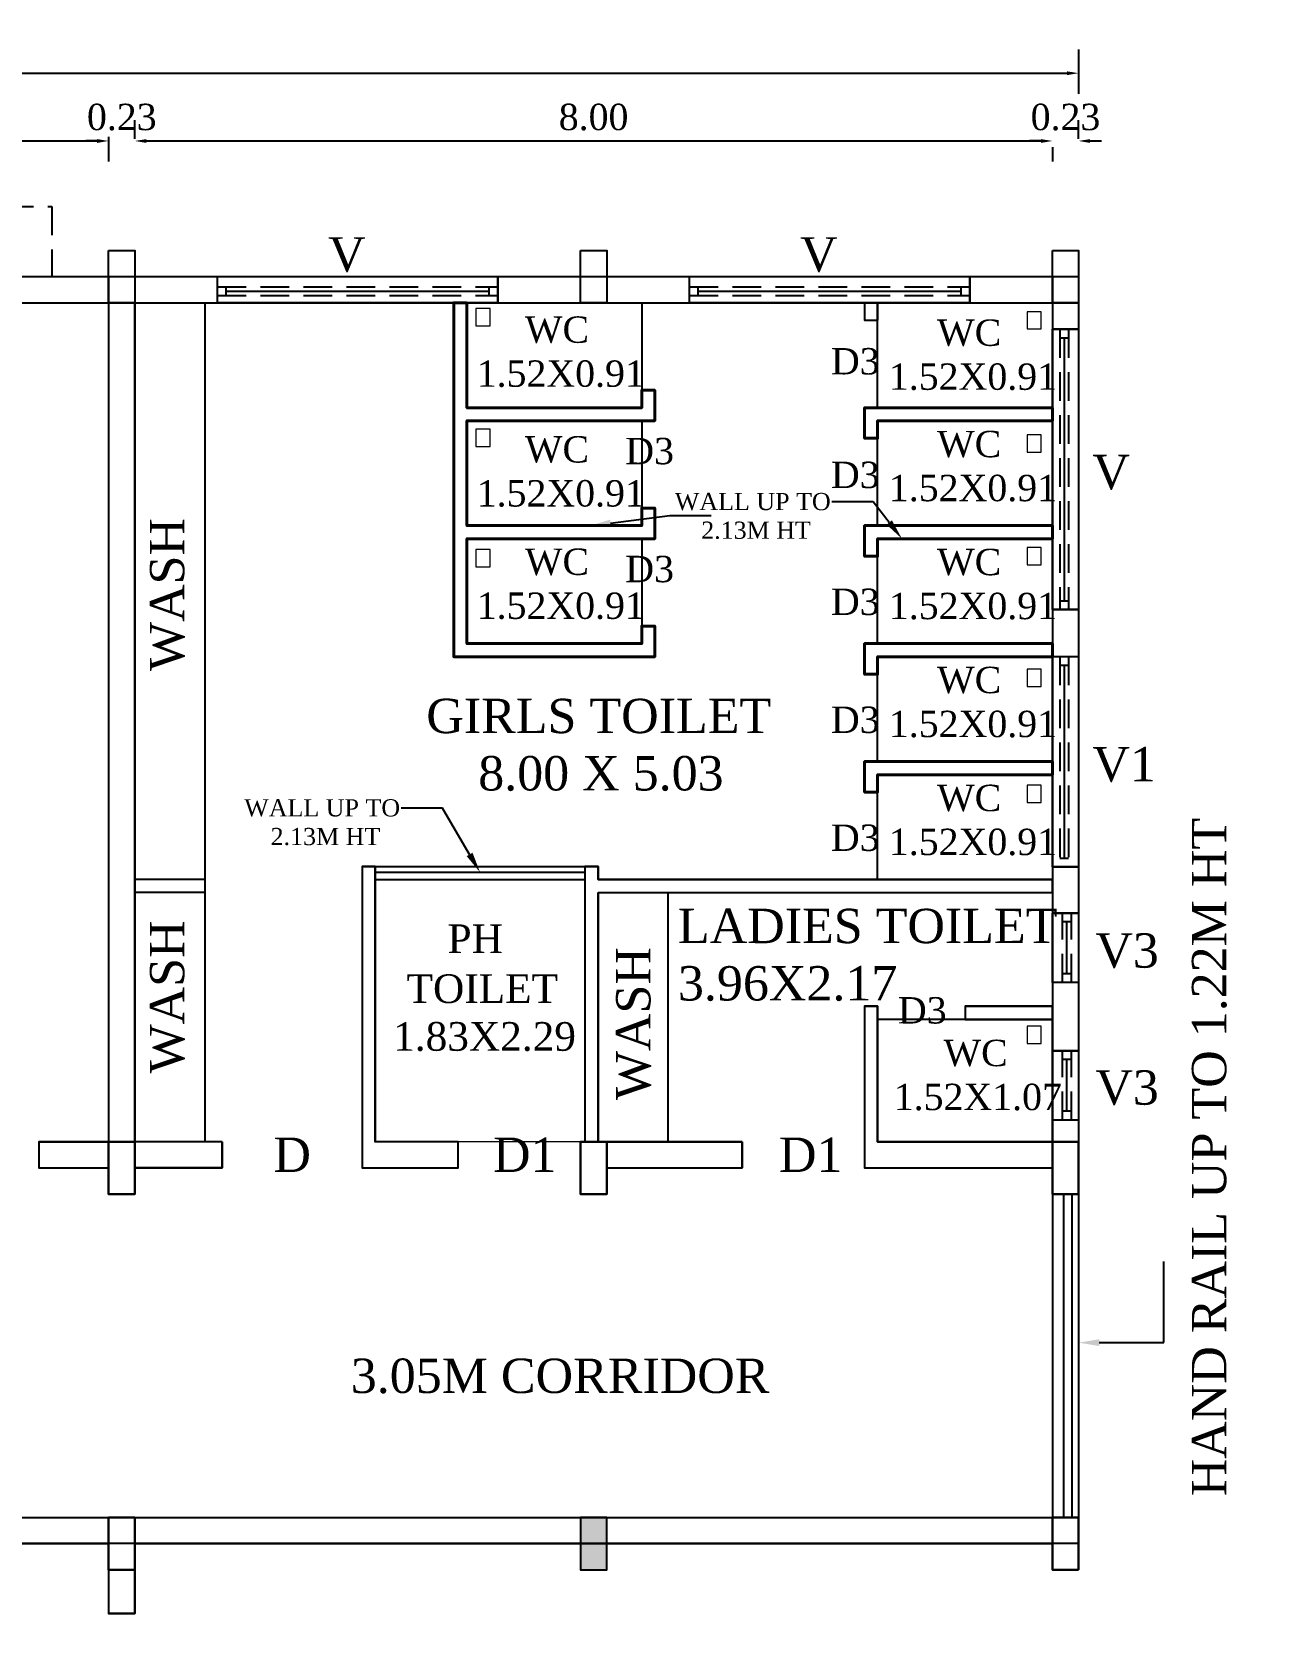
# Model space of a CAD drawing. Header units: metres. Extents: x 3616 to 3987, y 1122 to 1251.
# Drawn here: x 3849.4 to 3860.15, y 1193.29 to 1207.31 of the extents above; entities that cross this region are included whole.
import ezdxf
from ezdxf import colors
from ezdxf.entities.mleader import LeaderData, LeaderLine
from ezdxf.math import Vec2, Vec3

# ---------------------------------------------------------------- set-up
doc = ezdxf.new("R2010")
doc.units = ezdxf.units.M
doc.linetypes.add('DASHED2', pattern=[0.375, 0.25, -0.125])
doc.layers.add('BLK_1_FLR_1_BLT_UP_AREA', color=26, linetype='Continuous')
doc.layers.add('BLK_1_FLR_1_WATER_CLOSET', color=213, linetype='Continuous')
doc.layers.add('BLK_1_FLR_1_SP_WC', color=233, linetype='Continuous', lineweight=5)
doc.layers.add('BLK_1_FLR_1_WASH', color=243, linetype='Continuous', lineweight=5)
doc.styles.add('ANAND', font='times.ttf')
doc.styles.get("Standard").update_dxf_attribs({"font": 'arial.ttf'})
doc.dimstyles.new('V1', dxfattribs={"dimtxt": 0.23, "dimasz": 0.1, "dimexe": 0.18, "dimexo": 0.0625, "dimgap": 0.09, "dimtad": 1, "dimzin": 0, "dimdsep": 46, "dimtxsty": 'ANAND', "dimcen": 0.09, "dimadec": 0, "dimazin": 0, "dimtfac": 1, "dimtix": 1, "dimtofl": 0, "dimtmove": 2, "dimatfit": 0, "dimfxl": 0, "dimtolj": 1, "dimtzin": 0, "dimarcsym": 0})

# ---------------------------------------------------------------- blocks, each defined once
blk = doc.blocks.new('*D121')
at = {"color": 0, "lineweight": -2}
for p, q in [((3838.788, 1206.419), (3838.788, 1206.537)), ((3850.065, 1206.393), (3850.065, 1206.177)), ((3838.888, 1206.357), (3849.965, 1206.357))]:
    blk.add_line(p, q, dxfattribs=at)
at = {"color": 0}
for points in [[(3838.888, 1206.373), (3838.888, 1206.34), (3838.788, 1206.357)], [(3849.965, 1206.373), (3849.965, 1206.34), (3850.065, 1206.357)]]:
    blk.add_solid(points, dxfattribs=at)
at = {"layer": 'Defpoints', "color": 0}
for p in [(3850.065, 1206.456), (3838.788, 1206.357), (3850.065, 1206.357)]:
    blk.add_point(p, dxfattribs=at)
at = {"color": 0, "insert": (3844.426, 1206.564), "char_height": 0.23, "attachment_point": 5, "style": 'ANAND'}
blk.add_mtext('\\A1;11.28', dxfattribs=at)
blk = doc.blocks.new('*D122')
at = {"color": 0, "lineweight": -2}
for p, q in [((3850.294, 1206.375), (3850.294, 1206.537)), ((3850.065, 1206.393), (3850.065, 1206.177)), ((3849.965, 1206.357), (3849.865, 1206.357)), ((3850.394, 1206.357), (3850.494, 1206.357))]:
    blk.add_line(p, q, dxfattribs=at)
at = {"color": 0}
for points in [[(3849.965, 1206.373), (3849.965, 1206.34), (3850.065, 1206.357)], [(3850.394, 1206.373), (3850.394, 1206.34), (3850.294, 1206.357)]]:
    blk.add_solid(points, dxfattribs=at)
at = {"layer": 'Defpoints', "color": 0}
for p in [(3850.065, 1206.456), (3850.294, 1206.357), (3850.294, 1206.312)]:
    blk.add_point(p, dxfattribs=at)
at = {"color": 0, "insert": (3850.18, 1206.564), "char_height": 0.23, "attachment_point": 5, "style": 'ANAND'}
blk.add_mtext('\\A1;0.23', dxfattribs=at)
blk = doc.blocks.new('*D123')
at = {"color": 0, "lineweight": -2}
for p, q in [((3850.294, 1206.375), (3850.294, 1206.537)), ((3850.394, 1206.357), (3858.195, 1206.357)), ((3858.295, 1206.304), (3858.295, 1206.177))]:
    blk.add_line(p, q, dxfattribs=at)
at = {"color": 0}
for points in [[(3850.394, 1206.373), (3850.394, 1206.34), (3850.294, 1206.357)], [(3858.195, 1206.373), (3858.195, 1206.34), (3858.295, 1206.357)]]:
    blk.add_solid(points, dxfattribs=at)
at = {"layer": 'Defpoints', "color": 0}
for p in [(3850.294, 1206.312), (3858.295, 1206.366), (3858.295, 1206.357)]:
    blk.add_point(p, dxfattribs=at)
at = {"color": 0, "insert": (3854.294, 1206.564), "char_height": 0.23, "attachment_point": 5, "style": 'ANAND'}
blk.add_mtext('\\A1;8.00', dxfattribs=at)
blk = doc.blocks.new('*D124')
at = {"color": 0, "lineweight": -2}
for p, q in [((3858.523, 1206.375), (3858.523, 1206.537)), ((3858.195, 1206.357), (3858.095, 1206.357)), ((3858.295, 1206.304), (3858.295, 1206.177)), ((3858.623, 1206.357), (3858.723, 1206.357))]:
    blk.add_line(p, q, dxfattribs=at)
at = {"color": 0}
for points in [[(3858.195, 1206.373), (3858.195, 1206.34), (3858.295, 1206.357)], [(3858.623, 1206.373), (3858.623, 1206.34), (3858.523, 1206.357)]]:
    blk.add_solid(points, dxfattribs=at)
at = {"layer": 'Defpoints', "color": 0}
for p in [(3858.295, 1206.366), (3858.523, 1206.357), (3858.523, 1206.312)]:
    blk.add_point(p, dxfattribs=at)
at = {"color": 0, "insert": (3858.409, 1206.564), "char_height": 0.23, "attachment_point": 5, "style": 'ANAND'}
blk.add_mtext('\\A1;0.23', dxfattribs=at)
blk = doc.blocks.new('*D125')
at = {"color": 0, "lineweight": -2}
for p, q in [((3830.406, 1207.155), (3830.406, 1206.768)), ((3858.523, 1207.155), (3858.523, 1206.768)), ((3830.506, 1206.948), (3858.423, 1206.948))]:
    blk.add_line(p, q, dxfattribs=at)
at = {"color": 0}
for points in [[(3830.506, 1206.964), (3830.506, 1206.931), (3830.406, 1206.948)], [(3858.423, 1206.964), (3858.423, 1206.931), (3858.523, 1206.948)]]:
    blk.add_solid(points, dxfattribs=at)
at = {"layer": 'Defpoints', "color": 0}
for p in [(3830.406, 1207.217), (3858.523, 1207.217), (3858.523, 1206.948)]:
    blk.add_point(p, dxfattribs=at)
at = {"color": 0, "insert": (3844.465, 1207.155), "char_height": 0.23, "attachment_point": 5, "style": 'ANAND'}
blk.add_mtext('\\A1;28.12', dxfattribs=at)

msp = doc.modelspace()

# ---------------------------------------------------------------- hatches: boundary and pattern name
h = msp.add_hatch(color=256)
h.dxf.hatch_style = 1
h.paths.add_polyline_path([(3854.40863, 1194.35371), (3854.18003, 1194.35371), (3854.18003, 1194.12511), (3854.40863, 1194.12511)])
h.paths.add_polyline_path([(3854.40863, 1194.12511), (3854.18003, 1194.12511), (3854.18003, 1193.89651), (3854.40863, 1193.89651)])

# ---------------------------------------------------------------- linework, layer by layer
at = {"linetype": 'DASHED2'}
for p, q in [((3846.91068, 1205.78411, -0.0324), (3849.57068, 1205.78411, -0.0324)), ((3849.57068, 1205.78411, -0.0324), (3849.57068, 1205.17411, -0.0324)), ((3851.01473, 1205.08521, -0.0324), (3853.45913, 1205.08521, -0.0324)), ((3851.01473, 1205.00901, -0.0324), (3853.45913, 1205.00901, -0.0324)), ((3855.12953, 1205.08521, -0.0324), (3857.57393, 1205.08521, -0.0324)), ((3855.12953, 1205.00901, -0.0324), (3857.57393, 1205.00901, -0.0324)), ((3858.35833, 1204.71551, -0.0324), (3858.35833, 1202.27111, -0.0324)), ((3858.43453, 1204.71551, -0.0324), (3858.43453, 1202.27111, -0.0324)), ((3858.35833, 1201.86221, -0.0324), (3858.35833, 1200.02781, -0.0324)), ((3858.43453, 1201.86221, -0.0324), (3858.43453, 1200.02781, -0.0324)), ((3858.38373, 1199.01833, -0.0324), (3858.38373, 1199.62273, -0.0324)), ((3858.45993, 1199.01833, -0.0324), (3858.45993, 1199.62273, -0.0324)), ((3858.38373, 1197.81885, -0.0324), (3858.38373, 1198.42325, -0.0324)), ((3858.45993, 1197.81885, -0.0324), (3858.45993, 1198.42325, -0.0324))]:
    msp.add_line(p, q, dxfattribs=at)
at = {"lineweight": -2}
for p, q in [((3850.06523, 1205.40271, -0.0324), (3850.29383, 1205.40271, -0.0324)), ((3850.06523, 1204.94551, -0.0324), (3850.06523, 1205.40271, -0.0324)), ((3850.29383, 1205.40271, -0.0324), (3850.29383, 1204.94551, -0.0324)), ((3854.18003, 1205.40271, -0.0324), (3854.40863, 1205.40271, -0.0324)), ((3854.18003, 1204.94551, -0.0324), (3854.18003, 1205.40271, -0.0324)), ((3854.40863, 1205.40271, -0.0324), (3854.40863, 1204.94551, -0.0324)), ((3858.29483, 1205.40271, -0.0324), (3858.52343, 1205.40271, -0.0324)), ((3858.29483, 1204.94551, -0.0324), (3858.29483, 1205.40271, -0.0324)), ((3858.52343, 1205.40271, -0.0324), (3858.52343, 1204.94551, -0.0324)), ((3846.17903, 1205.17411, -0.0324), (3850.06523, 1205.17411, -0.0324)), ((3850.06523, 1205.17411, -0.0324), (3850.06523, 1197.40171, -0.0324)), ((3850.29383, 1205.17411, -0.0324), (3854.18003, 1205.17411, -0.0324)), ((3850.29383, 1205.17411, -0.0324), (3850.29383, 1197.40171, -0.0324)), ((3854.40863, 1205.17411, -0.0324), (3858.29483, 1205.17411, -0.0324)), ((3858.29483, 1205.17411, -0.0324), (3858.29483, 1197.40171, -0.0324)), ((3858.52343, 1205.17411, -0.0324), (3858.52343, 1197.40171, -0.0324)), ((3831.01523, 1204.94551, -0.0324), (3858.52343, 1204.94551, -0.0324)), ((3850.29383, 1204.94551, -0.0324), (3850.06523, 1204.94551, -0.0324)), ((3850.29383, 1204.94551, -0.0324), (3858.29483, 1204.94551, -0.0324)), ((3850.90343, 1204.94551, -0.0324), (3850.90343, 1197.63031, -0.0324)), ((3853.07513, 1204.94551, -0.0324), (3853.07513, 1201.85941, -0.0324)), ((3854.40863, 1204.94551, -0.0324), (3854.18003, 1204.94551, -0.0324)), ((3856.65653, 1204.94551, -0.0324), (3856.65653, 1204.79311, -0.0324)), ((3856.65653, 1204.94551, -0.0324), (3856.65653, 1204.79311, -0.0324)), ((3856.77083, 1204.94551, -0.0324), (3856.77083, 1204.79311, -0.0324)), ((3856.77083, 1204.94551, -0.0324), (3856.77083, 1204.79311, -0.0324)), ((3858.52343, 1204.94551, -0.0324), (3858.29483, 1204.94551, -0.0324)), ((3856.65653, 1204.79311, -0.0324), (3856.77083, 1204.79311, -0.0324)), ((3856.65653, 1204.79311, -0.0324), (3856.77083, 1204.79311, -0.0324)), ((3858.52343, 1204.71551, -0.0324), (3858.29483, 1204.71551, -0.0324)), ((3854.82773, 1204.18351, -0.0324), (3854.82773, 1203.91681, -0.0324)), ((3856.65653, 1204.03111, -0.0324), (3856.65653, 1203.76441, -0.0324)), ((3853.18943, 1203.91681, -0.0324), (3853.18943, 1203.00241, -0.0324)), ((3853.18943, 1203.91681, -0.0324), (3854.82773, 1203.91681, -0.0324)), ((3856.77083, 1203.91681, -0.0324), (3856.77083, 1203.76441, -0.0324)), ((3856.77083, 1203.91681, -0.0324), (3858.29483, 1203.91681, -0.0324)), ((3856.65653, 1203.76441, -0.0324), (3856.77083, 1203.76441, -0.0324)), ((3854.71343, 1203.15481, -0.0324), (3854.71343, 1203.00241, -0.0324)), ((3854.71343, 1203.15481, -0.0324), (3854.82773, 1203.15481, -0.0324)), ((3854.82773, 1203.15481, -0.0324), (3854.82773, 1202.88811, -0.0324)), ((3853.18943, 1203.00241, -0.0324), (3854.71343, 1203.00241, -0.0324)), ((3853.18943, 1202.88811, -0.0324), (3853.18943, 1201.97371, -0.0324)), ((3853.18943, 1202.88811, -0.0324), (3854.82773, 1202.88811, -0.0324)), ((3856.65653, 1203.00241, -0.0324), (3858.29483, 1203.00241, -0.0324)), ((3856.65653, 1203.00241, -0.0324), (3856.65653, 1202.73571, -0.0324)), ((3856.77083, 1202.88811, -0.0324), (3858.29483, 1202.88811, -0.0324)), ((3856.77083, 1202.88811, -0.0324), (3856.77083, 1202.73571, -0.0324)), ((3856.65653, 1202.73571, -0.0324), (3856.77083, 1202.73571, -0.0324)), ((3854.71343, 1202.12611, -0.0324), (3854.71343, 1201.97371, -0.0324)), ((3854.71343, 1202.12611, -0.0324), (3854.82773, 1202.12611, -0.0324)), ((3854.82773, 1202.12611, -0.0324), (3854.82773, 1201.85941, -0.0324)), ((3853.18943, 1201.97371, -0.0324), (3854.71343, 1201.97371, -0.0324)), ((3856.65653, 1201.97371, -0.0324), (3858.29483, 1201.97371, -0.0324)), ((3856.65653, 1201.97371, -0.0324), (3856.65653, 1201.70701, -0.0324)), ((3853.07513, 1201.85941, -0.0324), (3854.82773, 1201.85941, -0.0324)), ((3856.77083, 1201.85941, -0.0324), (3858.29483, 1201.85941, -0.0324)), ((3856.77083, 1201.85941, -0.0324), (3856.77083, 1201.70701, -0.0324)), ((3856.65653, 1201.70701, -0.0324), (3856.77083, 1201.70701, -0.0324)), ((3856.65653, 1200.94501, -0.0324), (3858.29483, 1200.94501, -0.0324)), ((3856.65653, 1200.94501, -0.0324), (3856.65653, 1200.67831, -0.0324)), ((3856.77083, 1200.83071, -0.0324), (3858.29483, 1200.83071, -0.0324)), ((3856.77083, 1200.83071, -0.0324), (3856.77083, 1200.67831, -0.0324)), ((3856.65653, 1200.67831, -0.0324), (3856.77083, 1200.67831, -0.0324)), ((3852.27503, 1200.03061, -0.0324), (3852.27503, 1197.40171, -0.0324)), ((3852.27503, 1200.03061, -0.0324), (3854.33243, 1200.03061, -0.0324)), ((3852.38933, 1200.03061, -0.0324), (3852.38933, 1197.63031, -0.0324)), ((3852.38933, 1199.97981, -0.0324), (3854.21813, 1199.97981, -0.0324)), ((3854.21813, 1200.03061, -0.0324), (3854.21813, 1197.63031, -0.0324)), ((3854.33243, 1200.03061, -0.0324), (3854.33243, 1199.91631, -0.0324)), ((3850.90343, 1199.91631, -0.0324), (3850.29383, 1199.91631, -0.0324)), ((3850.90343, 1199.80201, -0.0324), (3850.29383, 1199.80201, -0.0324)), ((3852.38933, 1199.91631, -0.0324), (3854.21813, 1199.91631, -0.0324)), ((3854.33243, 1199.91631, -0.0324), (3858.29483, 1199.91631, -0.0324)), ((3854.33243, 1199.80201, -0.0324), (3854.33243, 1197.63031, -0.0324)), ((3854.33243, 1199.80201, -0.0324), (3858.29483, 1199.80201, -0.0324)), ((3854.94203, 1199.80201, -0.0324), (3854.94203, 1197.63031, -0.0324)), ((3856.65653, 1198.81141, -0.0324), (3856.65653, 1197.40171, -0.0324)), ((3856.65653, 1198.81141, -0.0324), (3856.77083, 1198.81141, -0.0324)), ((3856.77083, 1198.81141, -0.0324), (3856.77083, 1197.63031, -0.0324)), ((3857.53283, 1198.81141, -0.0324), (3857.53283, 1198.69711, -0.0324)), ((3857.53283, 1198.81141, -0.0324), (3858.29483, 1198.81141, -0.0324)), ((3857.53283, 1198.69711, -0.0324), (3858.29483, 1198.69711, -0.0324)), ((3849.45563, 1197.63031, -0.0324), (3850.06523, 1197.63031, -0.0324)), ((3849.45563, 1197.63031, -0.0324), (3849.45563, 1197.40171, -0.0324)), ((3850.29383, 1197.63031, -0.0324), (3850.06523, 1197.63031, -0.0324)), ((3850.06523, 1197.63031, -0.0324), (3850.06523, 1197.17311, -0.0324)), ((3850.29383, 1197.17311, -0.0324), (3850.29383, 1197.63031, -0.0324)), ((3851.05583, 1197.63031, -0.0324), (3850.29383, 1197.63031, -0.0324)), ((3851.05483, 1197.63031, -0.0324), (3850.29383, 1197.63031, -0.0324)), ((3851.05483, 1197.63031, -0.0324), (3851.05483, 1197.40171, -0.0324)), ((3851.05483, 1197.63031, -0.0324), (3851.05483, 1197.40171, -0.0324)), ((3851.05583, 1197.63031, -0.0324), (3851.05583, 1197.40171, -0.0324)), ((3851.05583, 1197.63031, -0.0324), (3851.05583, 1197.40171, -0.0324)), ((3854.40863, 1197.63031, -0.0324), (3854.18003, 1197.63031, -0.0324)), ((3854.18003, 1197.63031, -0.0324), (3854.18003, 1197.17311, -0.0324)), ((3854.40863, 1197.63031, -0.0324), (3854.18003, 1197.63031, -0.0324)), ((3854.18003, 1197.63031, -0.0324), (3854.18003, 1197.17311, -0.0324)), ((3854.25623, 1197.63031, -0.0324), (3855.58973, 1197.63031, -0.0324)), ((3854.40863, 1197.17311, -0.0324), (3854.40863, 1197.63031, -0.0324)), ((3854.40863, 1197.17311, -0.0324), (3854.40863, 1197.63031, -0.0324)), ((3855.58973, 1197.63031, -0.0324), (3855.58973, 1197.40171, -0.0324)), ((3856.77083, 1197.63031, -0.0324), (3858.29483, 1197.63031, -0.0324)), ((3858.52343, 1197.63031, -0.0324), (3858.29483, 1197.63031, -0.0324)), ((3858.29483, 1197.63031, -0.0324), (3858.29483, 1197.17311, -0.0324)), ((3858.52343, 1197.17311, -0.0324), (3858.52343, 1197.63031, -0.0324)), ((3849.45563, 1197.40171, -0.0324), (3850.06523, 1197.40171, -0.0324)), ((3851.05583, 1197.40171, -0.0324), (3850.29383, 1197.40171, -0.0324)), ((3851.05483, 1197.40171, -0.0324), (3850.29383, 1197.40171, -0.0324)), ((3854.40863, 1197.40171, -0.0324), (3855.58973, 1197.40171, -0.0324)), ((3856.65653, 1197.40171, -0.0324), (3858.29483, 1197.40171, -0.0324)), ((3858.29483, 1197.40171, -0.0324), (3858.29483, 1193.89651, -0.0324)), ((3858.52343, 1197.40171, -0.0324), (3858.52343, 1193.89651, -0.0324)), ((3850.06523, 1197.17311, -0.0324), (3850.29383, 1197.17311, -0.0324)), ((3854.18003, 1197.17311, -0.0324), (3854.40863, 1197.17311, -0.0324)), ((3854.18003, 1197.17311, -0.0324), (3854.40863, 1197.17311, -0.0324)), ((3858.29483, 1197.17311, -0.0324), (3858.52343, 1197.17311, -0.0324)), ((3858.39262, 1197.17311, -0.0324), (3858.39262, 1194.35371, -0.0324)), ((3858.46359, 1197.17311, -0.0324), (3858.46359, 1194.35371, -0.0324)), ((3846.25523, 1194.35371, -0.0324), (3858.29483, 1194.35371, -0.0324)), ((3850.29383, 1194.35371, -0.0324), (3850.06523, 1194.35371, -0.0324)), ((3850.06523, 1194.35371, -0.0324), (3850.06523, 1193.89651, -0.0324)), ((3850.29383, 1194.35371, -0.0324), (3850.29383, 1193.51551, -0.0324)), ((3850.29383, 1193.89651, -0.0324), (3850.29383, 1194.35371, -0.0324)), ((3858.52343, 1194.35371, -0.0324), (3858.29483, 1194.35371, -0.0324)), ((3858.29483, 1194.35371, -0.0324), (3858.29483, 1193.89651, -0.0324)), ((3858.52343, 1193.89651, -0.0324), (3858.52343, 1194.35371, -0.0324)), ((3846.25523, 1194.12511, -0.0324), (3850.06523, 1194.12511, -0.0324)), ((3850.06523, 1194.12511, -0.0324), (3850.06523, 1193.51551, -0.0324)), ((3850.29383, 1194.12511, -0.0324), (3858.29483, 1194.12511, -0.0324)), ((3850.06523, 1193.89651, -0.0324), (3850.29383, 1193.89651, -0.0324)), ((3858.29483, 1193.89651, -0.0324), (3858.52343, 1193.89651, -0.0324)), ((3850.29383, 1193.51551, -0.0324), (3850.06523, 1193.51551, -0.0324))]:
    msp.add_line(p, q, dxfattribs=at)
for p, q in [((3851.01473, 1204.94551, -0.0324), (3851.01473, 1205.17411, -0.0324)), ((3853.45913, 1204.94551, -0.0324), (3853.45913, 1205.17411, -0.0324)), ((3855.12953, 1204.94551, -0.0324), (3855.12953, 1205.17411, -0.0324)), ((3857.57393, 1204.94551, -0.0324), (3857.57393, 1205.17411, -0.0324)), ((3851.09093, 1205.00901, -0.0324), (3851.09093, 1205.08521, -0.0324)), ((3851.09093, 1205.04711, -0.0324), (3853.38293, 1205.04711, -0.0324)), ((3853.38293, 1205.00901, -0.0324), (3853.38293, 1205.08521, -0.0324)), ((3855.20573, 1205.00901, -0.0324), (3855.20573, 1205.08521, -0.0324)), ((3855.20573, 1205.04711, -0.0324), (3857.49773, 1205.04711, -0.0324)), ((3857.49773, 1205.00901, -0.0324), (3857.49773, 1205.08521, -0.0324)), ((3858.29483, 1204.71551, -0.0324), (3858.52343, 1204.71551, -0.0324)), ((3858.35833, 1204.63931, -0.0324), (3858.43453, 1204.63931, -0.0324)), ((3858.39643, 1204.63931, -0.0324), (3858.39643, 1202.34731, -0.0324)), ((3858.35833, 1202.34731, -0.0324), (3858.43453, 1202.34731, -0.0324)), ((3858.29483, 1202.27111, -0.0324), (3858.52343, 1202.27111, -0.0324)), ((3858.29483, 1201.86221, -0.0324), (3858.52343, 1201.86221, -0.0324)), ((3858.35833, 1201.78601, -0.0324), (3858.43453, 1201.78601, -0.0324)), ((3858.39643, 1201.78601, -0.0324), (3858.39643, 1200.10401, -0.0324)), ((3858.35833, 1200.10401, -0.0324), (3858.43453, 1200.10401, -0.0324)), ((3858.29483, 1200.02781, -0.0324), (3858.52343, 1200.02781, -0.0324)), ((3858.52343, 1199.62273, -0.0324), (3858.29483, 1199.62273, -0.0324)), ((3858.45993, 1199.54653, -0.0324), (3858.38373, 1199.54653, -0.0324)), ((3858.42183, 1199.09453, -0.0324), (3858.42183, 1199.54653, -0.0324)), ((3858.52343, 1199.01833, -0.0324), (3858.29483, 1199.01833, -0.0324)), ((3858.45993, 1199.09453, -0.0324), (3858.38373, 1199.09453, -0.0324)), ((3858.52343, 1198.42325, -0.0324), (3858.29483, 1198.42325, -0.0324)), ((3858.45993, 1198.34705, -0.0324), (3858.38373, 1198.34705, -0.0324)), ((3858.42183, 1197.89505, -0.0324), (3858.42183, 1198.34705, -0.0324)), ((3858.45993, 1197.89505, -0.0324), (3858.38373, 1197.89505, -0.0324)), ((3858.52343, 1197.81885, -0.0324), (3858.29483, 1197.81885, -0.0324)), ((3859.26649, 1195.87771, -0.0324), (3859.26649, 1196.58546, -0.0324))]:
    msp.add_line(p, q)
at = {"lineweight": -2, "elevation": -0.0324}
for points in [[(3850.06523, 1205.40271), (3850.29383, 1205.40271), (3850.29383, 1204.94551), (3850.06523, 1204.94551)], [(3850.06523, 1205.40271), (3850.29383, 1205.40271), (3850.29383, 1204.94551), (3850.06523, 1204.94551)], [(3854.18003, 1205.40271), (3854.40863, 1205.40271), (3854.40863, 1204.94551), (3854.18003, 1204.94551)], [(3858.29483, 1205.40271), (3858.52343, 1205.40271), (3858.52343, 1204.94551), (3858.29483, 1204.94551)], [(3850.29383, 1204.94551), (3850.06523, 1204.94551), (3850.06523, 1197.63031), (3850.29383, 1197.63031)], [(3856.77083, 1204.94551), (3856.65653, 1204.94551), (3856.65653, 1204.79311), (3856.77083, 1204.79311)], [(3856.77083, 1204.94551), (3856.65653, 1204.94551), (3856.65653, 1204.79311), (3856.77083, 1204.79311)], [(3852.38933, 1200.03061), (3852.27503, 1200.03061), (3852.27503, 1197.40171), (3853.11323, 1197.40171), (3853.11323, 1197.63031), (3852.38933, 1197.63031)], [(3852.38933, 1200.03061), (3852.27503, 1200.03061), (3852.27503, 1197.40171), (3853.11323, 1197.40171), (3853.11323, 1197.63031), (3852.38933, 1197.63031)], [(3854.33243, 1199.80201), (3858.29483, 1199.80201), (3858.29483, 1199.91631), (3854.33243, 1199.91631), (3854.33243, 1200.03061), (3854.21813, 1200.03061), (3854.21813, 1197.63031), (3854.33243, 1197.63031)], [(3854.33243, 1199.80201), (3858.29483, 1199.80201), (3858.29483, 1199.91631), (3854.33243, 1199.91631), (3854.33243, 1200.03061), (3854.21813, 1200.03061), (3854.21813, 1197.63031), (3854.33243, 1197.63031)], [(3858.29483, 1197.63031), (3856.77083, 1197.63031), (3856.77083, 1198.81141), (3856.65653, 1198.81141), (3856.65653, 1197.40171), (3858.29483, 1197.40171)], [(3856.77083, 1198.81141), (3856.65653, 1198.81141), (3856.65653, 1197.40171), (3858.29483, 1197.40171), (3858.29483, 1197.63031), (3856.77083, 1197.63031)], [(3858.29483, 1198.81141), (3857.53283, 1198.81141), (3857.53283, 1198.69711), (3858.29483, 1198.69711)], [(3850.06523, 1197.63031), (3849.45563, 1197.63031), (3849.45563, 1197.40171), (3850.02779, 1197.40171), (3850.06523, 1197.40171)], [(3850.06523, 1197.63031), (3850.29383, 1197.63031), (3850.29383, 1197.17311), (3850.06523, 1197.17311)], [(3851.05583, 1197.63031), (3850.29383, 1197.63031), (3850.29383, 1197.40171), (3851.05583, 1197.40171)], [(3851.05483, 1197.63031), (3850.29383, 1197.63031), (3850.29383, 1197.40171), (3851.05483, 1197.40171)], [(3854.18003, 1197.63031), (3854.40863, 1197.63031), (3854.40863, 1197.17311), (3854.18003, 1197.17311)], [(3854.18003, 1197.63031), (3854.40863, 1197.63031), (3854.40863, 1197.17311), (3854.18003, 1197.17311)], [(3855.58973, 1197.63031), (3854.40863, 1197.63031), (3854.40863, 1197.40171), (3855.58973, 1197.40171)], [(3858.29483, 1197.63031), (3858.52343, 1197.63031), (3858.52343, 1197.17311), (3858.29483, 1197.17311)], [(3850.29383, 1193.89651), (3850.06523, 1193.89651), (3850.06523, 1194.35371), (3850.29383, 1194.35371)], [(3858.52343, 1193.89651), (3858.29483, 1193.89651), (3858.29483, 1194.35371), (3858.52343, 1194.35371)], [(3850.29383, 1193.89651), (3850.06523, 1193.89651), (3850.06523, 1193.51551), (3850.13296, 1193.51551), (3850.29383, 1193.51551)]]:
    msp.add_lwpolyline(points, close=True, dxfattribs=at)
at = {"elevation": -0.0324}
for points in [[(3851.01473, 1205.17411), (3853.45913, 1205.17411), (3853.45913, 1204.94551), (3851.01473, 1204.94551)], [(3855.12953, 1205.17411), (3857.57393, 1205.17411), (3857.57393, 1204.94551), (3855.12953, 1204.94551)], [(3858.52343, 1204.71551), (3858.52343, 1202.27111), (3858.29483, 1202.27111), (3858.29483, 1204.71551)], [(3858.52343, 1201.86221), (3858.52343, 1200.02781), (3858.29483, 1200.02781), (3858.29483, 1201.86221)], [(3858.29483, 1199.01833), (3858.29483, 1199.62273), (3858.52343, 1199.62273), (3858.52343, 1199.01833)], [(3858.29483, 1197.81885), (3858.29483, 1198.42325), (3858.52343, 1198.42325), (3858.52343, 1197.81885)], [(3854.40863, 1194.35371), (3854.18003, 1194.35371), (3854.18003, 1193.89651), (3854.40863, 1193.89651)]]:
    msp.add_lwpolyline(points, close=True, dxfattribs=at)
at = {"lineweight": 40, "elevation": -0.0324}
for points in [[(3853.18943, 1204.94551), (3853.07513, 1204.94551), (3853.07513, 1201.85941), (3854.82773, 1201.85941), (3854.82773, 1202.12611), (3854.71343, 1202.12611), (3854.71343, 1201.97371), (3853.18943, 1201.97371), (3853.18943, 1202.88811), (3854.82773, 1202.88811), (3854.82773, 1203.15481), (3854.71343, 1203.15481), (3854.71343, 1203.00241), (3853.18943, 1203.00241), (3853.18943, 1203.91681), (3854.82773, 1203.91681), (3854.82773, 1204.18351), (3854.71343, 1204.18351), (3854.71343, 1204.03111), (3853.18943, 1204.03111)], [(3858.29483, 1204.03111), (3856.65653, 1204.03111), (3856.65653, 1203.76441), (3856.77083, 1203.76441), (3856.77083, 1203.91681), (3858.29483, 1203.91681)], [(3858.29483, 1203.00241), (3856.65653, 1203.00241), (3856.65653, 1202.73571), (3856.77083, 1202.73571), (3856.77083, 1202.88811), (3858.29483, 1202.88811)], [(3858.29483, 1201.97371), (3856.65653, 1201.97371), (3856.65653, 1201.70701), (3856.77083, 1201.70701), (3856.77083, 1201.85941), (3858.29483, 1201.85941)], [(3858.29483, 1200.94501), (3856.65653, 1200.94501), (3856.65653, 1200.67831), (3856.77083, 1200.67831), (3856.77083, 1200.83071), (3858.29483, 1200.83071)]]:
    msp.add_lwpolyline(points, close=True, dxfattribs=at)
at = {"lineweight": -2, "elevation": -0.0324}
msp.add_lwpolyline([(3858.52343, 1193.89651), (3858.29483, 1193.89651)], dxfattribs=at)
at = {"layer": 'BLK_1_FLR_1_BLT_UP_AREA', "color": 26, "ltscale": 400, "elevation": -0.0324}
msp.add_lwpolyline([(3830.40563, 1205.17411), (3858.52343, 1205.17411), (3858.52343, 1194.12511), (3846.25523, 1194.12511), (3846.25523, 1185.89551), (3842.06423, 1185.89551), (3842.06195, 1175.2278), (3850.06523, 1175.22951), (3850.06523, 1177.89616), (3866.75303, 1177.89291), (3866.75303, 1158.61591), (3841.83563, 1158.61591), (3841.83563, 1159.94941), (3838.78763, 1159.94941), (3838.78763, 1158.61591), (3830.40563, 1158.61591), (3830.40563, 1166.38831), (3833.14883, 1166.38831), (3833.14883, 1169.43631), (3830.40563, 1169.43631)], close=True, dxfattribs=at)
at = {"layer": 'BLK_1_FLR_1_SP_WC', "elevation": -0.0324}
msp.add_lwpolyline([(3854.21813, 1197.63031), (3852.38933, 1197.63031), (3852.38933, 1199.91631), (3854.21813, 1199.91631)], close=True, dxfattribs=at)
at = {"layer": 'BLK_1_FLR_1_WASH', "color": 55, "elevation": -0.0324}
for points in [[(3850.29383, 1199.91631), (3850.90343, 1199.91631), (3850.90343, 1204.94551), (3850.29383, 1204.94551)], [(3850.29383, 1197.63031), (3850.90343, 1197.63031), (3850.90343, 1199.80201), (3850.29383, 1199.80201)], [(3854.33243, 1197.63031), (3854.94203, 1197.63031), (3854.94203, 1199.80201), (3854.33243, 1199.80201)]]:
    msp.add_lwpolyline(points, close=True, dxfattribs=at)
at = {"layer": 'BLK_1_FLR_1_WASH', "color": 60, "elevation": -0.0324}
for points in [[(3853.26823, 1204.89452), (3853.26823, 1204.74452), (3853.39073, 1204.74452), (3853.39073, 1204.89452)], [(3858.07466, 1204.86808), (3858.07466, 1204.71808), (3858.19716, 1204.71808), (3858.19716, 1204.86808)], [(3853.26823, 1203.84376), (3853.26823, 1203.69376), (3853.39073, 1203.69376), (3853.39073, 1203.84376)], [(3858.07466, 1203.79337), (3858.07466, 1203.64337), (3858.19716, 1203.64337), (3858.19716, 1203.79337)], [(3853.26823, 1202.79299), (3853.26823, 1202.64299), (3853.39073, 1202.64299), (3853.39073, 1202.79299)], [(3858.07466, 1202.81181), (3858.07466, 1202.66181), (3858.19716, 1202.66181), (3858.19716, 1202.81181)], [(3858.07466, 1201.74977), (3858.07466, 1201.59977), (3858.19716, 1201.59977), (3858.19716, 1201.74977)], [(3858.07466, 1200.73876), (3858.07466, 1200.58876), (3858.19716, 1200.58876), (3858.19716, 1200.73876)], [(3858.07466, 1198.63615), (3858.07466, 1198.48615), (3858.19716, 1198.48615), (3858.19716, 1198.63615)]]:
    msp.add_lwpolyline(points, close=True, dxfattribs=at)
at = {"layer": 'BLK_1_FLR_1_WATER_CLOSET', "color": 2, "elevation": -0.0324}
for points in [[(3854.71343, 1204.03111), (3853.18943, 1204.03111), (3853.18943, 1204.94551), (3854.71343, 1204.94551)], [(3858.29483, 1204.03111), (3856.77083, 1204.03111), (3856.77083, 1204.94551), (3858.29483, 1204.94551)], [(3854.71343, 1203.00241), (3853.18943, 1203.00241), (3853.18943, 1203.91681), (3854.71343, 1203.91681)], [(3858.29483, 1203.00241), (3856.77083, 1203.00241), (3856.77083, 1203.91681), (3858.29483, 1203.91681)], [(3854.71343, 1201.97371), (3853.18943, 1201.97371), (3853.18943, 1202.88811), (3854.71343, 1202.88811)], [(3858.29483, 1201.97371), (3856.77083, 1201.97371), (3856.77083, 1202.88811), (3858.29483, 1202.88811)], [(3858.29483, 1200.94501), (3856.77083, 1200.94501), (3856.77083, 1201.85941), (3858.29483, 1201.85941)], [(3858.29483, 1199.91631), (3856.77083, 1199.91631), (3856.77083, 1200.83071), (3858.29483, 1200.83071)], [(3856.77083, 1197.63031), (3858.29483, 1197.63031), (3858.29483, 1198.69711), (3856.77083, 1198.69711)]]:
    msp.add_lwpolyline(points, close=True, dxfattribs=at)

# ---------------------------------------------------------------- texts
at = {"style": 'ANAND'}
for s, height, p in [('V', 0.3, (3851.97951, 1205.21792, -0.0324)), ('V', 0.3, (3856.09431, 1205.21792, -0.0324)), ('D3', 0.23, (3856.36394, 1204.32091, -0.0324)), ('D3', 0.23, (3854.57048, 1203.53806, -0.0324)), ('V', 0.3, (3858.64351, 1203.32045, -0.0324)), ('D3', 0.23, (3856.36394, 1203.33029, -0.0324)), ('D3', 0.23, (3854.57048, 1202.50936, -0.0324)), ('D3', 0.23, (3856.36394, 1202.22327, -0.0324)), ('D3', 0.23, (3856.36394, 1201.19457, -0.0324)), ('V1', 0.3, (3858.64351, 1200.77215, -0.0324)), ('D3', 0.23, (3856.36394, 1200.16587, -0.0324)), ('PH', 0.25, (3853.02047, 1199.27515, -0.0324)), ('V3', 0.3, (3858.66891, 1199.14767, -0.0324)), ('D3', 0.23, (3856.94803, 1198.66085, -0.0324)), ('V3', 0.3, (3858.66891, 1197.95293, -0.0324)), ('D', 0.3, (3851.50219, 1197.36633, -0.0324)), ('D1', 0.3, (3853.41693, 1197.36633, -0.0324)), ('D1', 0.3, (3855.91056, 1197.36633, -0.0324)), ('3.05M CORRIDOR ', 0.3, (3852.17667, 1195.43881, -0.0324))]:
    msp.add_text(s, height=height, dxfattribs=at).set_placement(p)
for s, p in [('WASH', (3850.72483, 1201.73463, -0.0324)), ('HAND RAIL UP TO 1.22M HT', (3859.81058, 1194.53815, -0.0324)), ('WASH', (3850.72483, 1198.22555, -0.0324)), ('WASH', (3854.78965, 1197.99294, -0.0324))]:
    msp.add_text(s, height=0.3, rotation=90, dxfattribs=at).set_placement(p)
at = {"attachment_point": 1, "style": 'ANAND'}
for s, insert, char_height, width in [('{\\W6.429734; }WC\\P{\\W1.58989; }1.52X0.91', (3853.1365, 1204.82685, -0.0324), 0.23, 1.6226107), ('{\\W6.429734; }WC\\P{\\W1.58989; }1.52X0.91', (3856.73061, 1204.8003, -0.0324), 0.23, 1.6226107), ('{\\W6.429734; }WC\\P{\\W1.58989; }1.52X0.91', (3853.1365, 1203.78266, -0.0324), 0.23, 1.6226107), ('{\\W6.429734; }WC\\P{\\W1.58989; }1.52X0.91', (3856.73061, 1203.8291, -0.0324), 0.23, 1.6226107), ('{\\W6.429734; }WC\\P{\\W1.58989; }1.52X0.91', (3853.1365, 1202.80274, -0.0324), 0.23, 1.6226107), ('{\\W6.429734; }WC\\P{\\W1.58989; }1.52X0.91', (3856.73061, 1202.8004, -0.0324), 0.23, 1.6226107), ('{\\W6.429734; }WC\\P{\\W1.58989; }1.52X0.91', (3856.73061, 1201.7717, -0.0324), 0.23, 1.6226107), ('{\\W1.136718; }GIRLS TOILET\\P{\\W5.134765; }8.00 X 5.03 ', (3852.70639, 1201.49305, -0.0324), 0.3, 3.165465), ('{\\W6.429734; }WC\\P{\\W1.58989; }1.52X0.91', (3856.73061, 1200.743, -0.0324), 0.23, 1.6226107), ('LADIES TOILET\\P3.96X2.17', (3855.02956, 1199.6615, -0.0324), 0.3, 3.686492), ('{\\W1.509765; }TOILET\\P{\\W0.27246; }1.83X2.29', (3852.52041, 1199.08985, -0.0324), 0.25, 1.5497477), ('{\\W6.429734; }WC\\P{\\W1.434617; }1.52X1.07', (3856.78652, 1198.51899, -0.0324), 0.23, 1.6226107)]:
    msp.add_mtext(s, dxfattribs=dict(at, insert=insert, char_height=char_height, width=width))

# ---------------------------------------------------------------- dimensions: what is measured, and where the dimension line sits
for base, p1, p2, picture, middle in [((3858.52343, 1206.9477, -0.0324), (3830.40563, 1207.21735, -0.0324), (3858.52343, 1207.21735, -0.0324), '*D125', (3844.46453, 1207.15502, -0.0324)), ((3850.06523, 1206.35665, -0.0324), (3838.78763, 1206.35665, -0.0324), (3850.06523, 1206.45557, -0.0324), '*D121', (3844.42643, 1206.56397, -0.0324)), ((3850.29383, 1206.35665, -0.0324), (3850.06523, 1206.45557, -0.0324), (3850.29383, 1206.3125, -0.0324), '*D122', (3850.17953, 1206.56397, -0.0324)), ((3858.29483, 1206.35665, -0.0324), (3850.29383, 1206.3125, -0.0324), (3858.29483, 1206.36615, -0.0324), '*D123', (3854.29433, 1206.56397, -0.0324)), ((3858.52343, 1206.35665, -0.0324), (3858.29483, 1206.36615, -0.0324), (3858.52343, 1206.3125, -0.0324), '*D124', (3858.40913, 1206.56397, -0.0324))]:
    dim = msp.add_linear_dim(base=base, p1=p1, p2=p2, dimstyle='V1')
    dim.commit()
    dim.dimension.update_dxf_attribs({"geometry": picture, "text_midpoint": middle})

# ---------------------------------------------------------------- leaders
ml = msp.add_multileader_mtext('Standard')
ml.set_content('', color=256)
ml.set_leader_properties()
ml.build(insert=Vec2(0, 0))
ml.multileader.update_dxf_attribs({"dogleg_length": 0.36, "arrow_head_size": 0.18})
ctx = ml.context
ctx.base_point, ctx.char_height, ctx.arrow_head_size, ctx.landing_gap_size, ctx.plane_origin = Vec3(3855.31809, 1203.09087, -0.0324), 0.18, 0.18, 0.09, Vec3(3854.26393, 1203.00241, -0.0324)
notes = []
notes.append((ctx, [(0, (1, 1, 0), (3854.95809, 1203.09087, -0.0324), (1, 0), 0.36, [(0, [(3854.26393, 1203.00241, -0.0324)], 0, [])])]))
ctx.mtext.insert, ctx.mtext.flow_direction = Vec3(3855.40809, 1203.18087, -0.0324), 5
ml = msp.add_multileader_mtext('Standard')
ml.set_content('WALL UP TO\\P 2.13M HT', color=256, style='ANAND')
ml.set_leader_properties()
ml.build(insert=Vec2(0, 0))
ml.multileader.update_dxf_attribs({"dogleg_length": 0.36, "arrow_head_size": 0.18})
ctx = ml.context
ctx.base_point, ctx.char_height, ctx.arrow_head_size, ctx.landing_gap_size, ctx.plane_origin = Vec3(3854.87337, 1203.21112, -0.0324), 0.15, 0.18, 0.09, Vec3(3856.98287, 1202.88811, -0.0324)
ctx.text_align_type = 1
notes.append((ctx, [(0, (1, 1, 0), (3856.73061, 1203.21112, -0.0324), (-1, 0), 0.36, [(0, [(3856.98287, 1202.88811, -0.0324)], 0, [])])]))
ctx.mtext.insert, ctx.mtext.alignment, ctx.mtext.flow_direction = Vec3(3855.68203, 1203.28764, -0.0324), 2, 5
ml = msp.add_multileader_mtext('Standard')
ml.set_content('WALL UP TO\\P 2.13M HT', color=256, style='ANAND')
ml.set_leader_properties()
ml.build(insert=Vec2(0, 0))
ml.multileader.update_dxf_attribs({"dogleg_length": 0.36, "arrow_head_size": 0.18})
ctx = ml.context
ctx.base_point, ctx.char_height, ctx.arrow_head_size, ctx.landing_gap_size, ctx.plane_origin = Vec3(3851.11862, 1200.54001, -0.0324), 0.15, 0.18, 0.09, Vec3(3853.22812, 1200.217, -0.0324)
ctx.text_align_type = 1
notes.append((ctx, [(0, (1, 1, 0), (3852.97585, 1200.54001, -0.0324), (-1, 0), 0.36, [(0, [(3853.30373, 1199.97981, -0.0324)], 0, [])])]))
ctx.mtext.insert, ctx.mtext.alignment, ctx.mtext.flow_direction = Vec3(3851.92727, 1200.61652, -0.0324), 2, 5
ml = msp.add_multileader_mtext('Standard')
ml.set_content('', color=256)
ml.set_leader_properties()
ml.build(insert=Vec2(0, 0))
ml.multileader.update_dxf_attribs({"dogleg_length": 0.36, "arrow_head_size": 0.18})
ctx = ml.context
ctx.base_point, ctx.char_height, ctx.arrow_head_size, ctx.landing_gap_size, ctx.plane_origin = Vec3(3859.26649, 1195.87771, -0.0324), 0.18, 0.18, 0.09, Vec3(3858.52343, 1195.87771, -0.0324)
notes.append((ctx, [(0, (1, 1, 0), (3858.90649, 1195.87771, -0.0324), (1, 0), 0.36, [(0, [(3858.52343, 1195.87771, -0.0324)], 0, [])])]))
ctx.mtext.insert, ctx.mtext.flow_direction = Vec3(3859.35649, 1195.96771, -0.0324), 5
for ctx, leaders in notes:
    for number, flags, end, landing, length, lines in leaders:
        leader = LeaderData()
        leader.index, (leader.has_last_leader_line, leader.has_dogleg_vector, leader.attachment_direction) = number, flags
        leader.last_leader_point, leader.dogleg_vector, leader.dogleg_length = Vec3(end), Vec3(landing), length
        for number, points, colour, breaks in lines:
            line = LeaderLine()
            line.index, line.vertices, line.color, line.breaks = number, Vec3.list(points), colors.encode_raw_color(colour), breaks
            leader.lines.append(line)
        ctx.leaders.append(leader)

doc.saveas('drawing.dxf')
